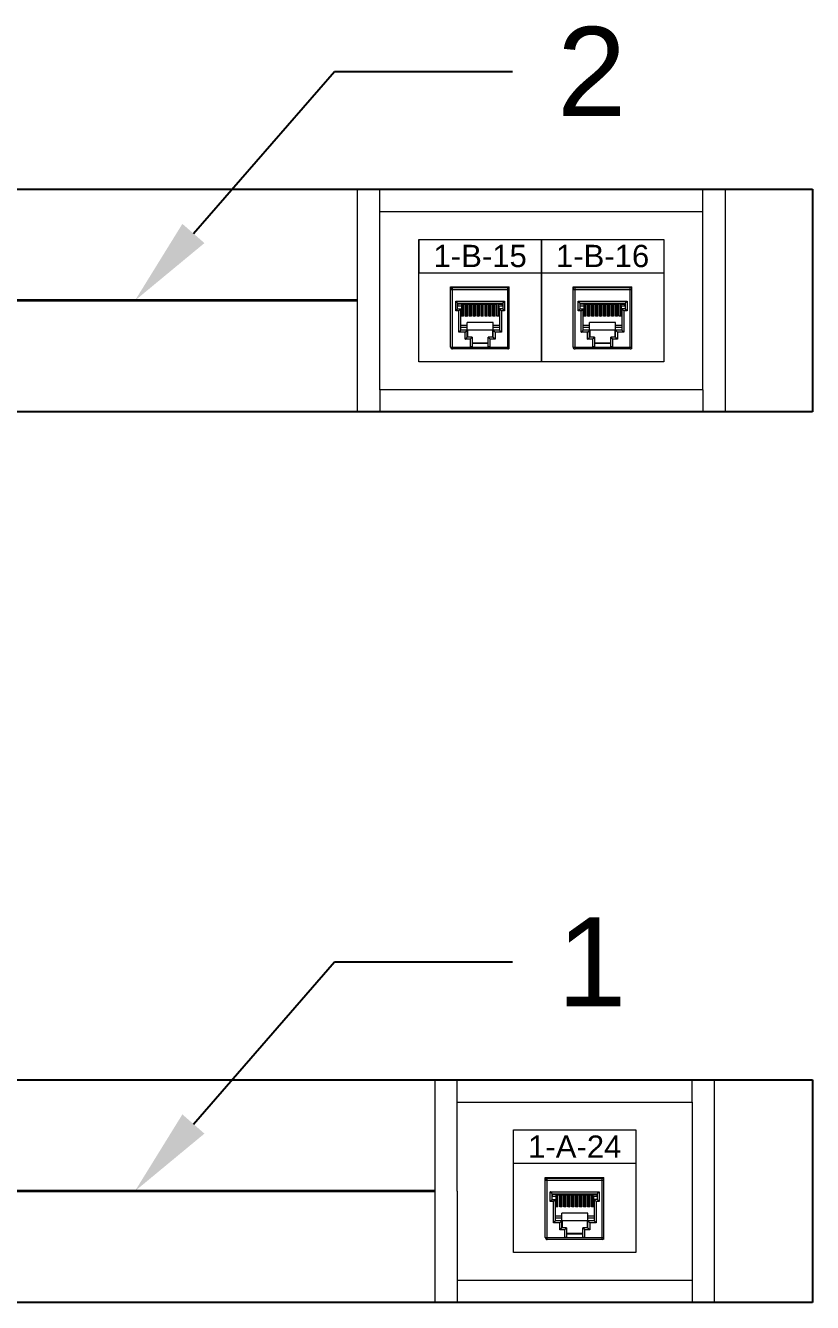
# Model space of a CAD drawing. Header units: millimetres. Extents: x 1256 to 2931, y 3298 to 3694.
# Drawn here: x 2306.7 to 2342.1, y 3450.2 to 3507.6 of the extents above; entities that cross this region are included whole.
import ezdxf
from ezdxf import colors
from ezdxf.entities.mleader import LeaderData, LeaderLine
from ezdxf.enums import TextEntityAlignment as Align
from ezdxf.math import Vec2, Vec3

# ---------------------------------------------------------------- set-up
doc = ezdxf.new("R2010")
doc.units = ezdxf.units.MM
doc.layers.get('0').update_dxf_attribs({"color": 250, "lineweight": 5})
for name, color, linetype, lineweight in [('At. Client', 1, 'Continuous', 35), ('Canales', 250, 'Continuous', 25), ('Directrius', 1, 'Continuous', 35), ('R+D+I', 1, 'Continuous', 35), ('Roseta', 250, 'Continuous', 5)]:
    doc.layers.add(name, color=color, linetype=linetype, lineweight=lineweight)
doc.styles.get("Standard").update_dxf_attribs({"font": 'Arial.ttf'})
pattern_1 = [(45, (-115.0226, -110.148788), (-0.03132663, 0.03132663), [])]
pattern_2 = [(45, (2205.8718, 3380.090486), (-0.03132663, 0.03132663), [])]
pattern_3 = [(45, (2211.3718, 3380.090486), (-0.03132663, 0.03132663), [])]

# ---------------------------------------------------------------- blocks, each defined once
blk = doc.blocks.new('Roseta 2U - Legrand Mosaic Canal')
at = {"layer": 'Roseta'}
h = blk.add_hatch(dxfattribs=at)
h.set_pattern_fill('ANSI31', color=256, scale=0.013954, style=0)
h.set_pattern_definition(pattern_1)
h.paths.add_polyline_path([(5.698, 4.873), (5.639, 4.873), (5.623, 4.872), (5.623, 4.296), (5.698, 4.296)])
h = blk.add_hatch(dxfattribs=at)
h.set_pattern_fill('ANSI31', color=256, scale=0.013954, style=0)
h.set_pattern_definition(pattern_1)
h.paths.add_polyline_path([(5.875, 4.873), (5.813, 4.873), (5.801, 4.872), (5.801, 4.296), (5.875, 4.296)])
h.paths.add_polyline_path([(6.052, 4.873), (5.977, 4.873), (5.977, 4.296), (6.052, 4.296)])
h.paths.add_polyline_path([(6.23, 4.873), (6.155, 4.873), (6.155, 4.296), (6.23, 4.296)])
h.paths.add_polyline_path([(6.406, 4.873), (6.331, 4.873), (6.331, 4.296), (6.406, 4.296)])
h.paths.add_polyline_path([(6.509, 4.296), (6.584, 4.296), (6.584, 4.873), (6.509, 4.873)])
h.paths.add_polyline_path([(6.687, 4.296), (6.762, 4.296), (6.762, 4.873), (6.687, 4.873)])
h = blk.add_hatch(dxfattribs=at)
h.set_pattern_fill('ANSI31', color=256, scale=0.013954, style=0)
h.set_pattern_definition(pattern_1)
h.paths.add_polyline_path([(6.868, 4.296), (6.942, 4.296), (6.942, 4.873), (6.938, 4.873), (6.868, 4.873)])
for p, q in [((12.56, 10), (0, 10)), ((0, 10), (0, 0)), ((1, 9), (1, 10)), ((11.56, 9), (11.56, 10)), ((12.56, 0), (12.56, 10)), ((1, 5), (1, 9)), ((1, 9), (11.56, 9)), ((11.56, 9), (11.56, 1)), ((3.53, 7.75), (9.03, 7.75)), ((3.53, 2.25), (3.53, 7.75)), ((9.03, 7.75), (9.03, 2.25)), ((3.53, 6.25), (9.03, 6.25)), ((4.954, 5.619), (7.588, 5.619)), ((1, 5), (1, 0)), ((7.518, 2.829), (5.042, 2.829)), ((9.03, 2.25), (3.53, 2.25)), ((1, 1), (11.56, 1)), ((11.56, 1), (11.56, 0)), ((0, 0), (12.56, 0))]:
    blk.add_line(p, q, dxfattribs=at)
at = {"layer": 'Roseta', "linetype": 'Continuous'}
for p, q in [((4.954, 2.916), (4.954, 5.619)), ((4.954, 5.497), (7.588, 5.497)), ((5.042, 2.829), (5.042, 5.619)), ((5.042, 5.584), (7.518, 5.584)), ((7.518, 2.829), (7.518, 5.619)), ((7.588, 2.829), (7.588, 5.619)), ((5.181, 4.972), (7.379, 4.972)), ((5.181, 4.538), (5.181, 4.972)), ((5.268, 4.884), (7.292, 4.884)), ((5.268, 4.625), (5.268, 4.884)), ((5.268, 4.884), (5.268, 4.884)), ((5.268, 4.873), (7.292, 4.873)), ((5.268, 4.833), (5.277, 4.833)), ((5.268, 4.625), (5.443, 4.625)), ((5.277, 4.756), (5.277, 4.873)), ((5.452, 4.843), (5.277, 4.843)), ((5.452, 4.756), (5.277, 4.756)), ((5.408, 3.666), (5.408, 4.625)), ((5.443, 4.756), (5.443, 4.296)), ((5.452, 4.296), (5.452, 4.873)), ((5.46, 4.873), (5.46, 4.296)), ((5.527, 4.296), (5.527, 4.833)), ((5.527, 4.833), (5.609, 4.833)), ((5.609, 4.832), (5.527, 4.832)), ((5.609, 4.296), (5.609, 4.833)), ((5.617, 4.873), (5.617, 4.296)), ((5.623, 4.873), (5.623, 4.296)), ((5.639, 4.873), (5.623, 4.872)), ((5.698, 4.873), (5.698, 4.296)), ((5.705, 4.296), (5.705, 4.833)), ((5.705, 4.833), (5.787, 4.833)), ((5.787, 4.832), (5.705, 4.832)), ((5.787, 4.296), (5.787, 4.833)), ((5.795, 4.873), (5.795, 4.296)), ((5.801, 4.873), (5.801, 4.296)), ((5.813, 4.873), (5.801, 4.872)), ((5.875, 4.873), (5.875, 4.296)), ((5.883, 4.296), (5.883, 4.833)), ((5.883, 4.833), (5.965, 4.833)), ((5.965, 4.832), (5.883, 4.832)), ((5.965, 4.296), (5.965, 4.833)), ((5.974, 4.873), (5.974, 4.296)), ((5.977, 4.873), (5.977, 4.296)), ((6.052, 4.873), (6.052, 4.296)), ((6.061, 4.296), (6.061, 4.833)), ((6.061, 4.833), (6.143, 4.833)), ((6.143, 4.832), (6.061, 4.832)), ((6.143, 4.296), (6.143, 4.833)), ((6.152, 4.873), (6.152, 4.296)), ((6.155, 4.873), (6.155, 4.296)), ((6.23, 4.873), (6.23, 4.296)), ((6.239, 4.296), (6.239, 4.833)), ((6.239, 4.833), (6.321, 4.833)), ((6.321, 4.832), (6.239, 4.832)), ((6.321, 4.296), (6.321, 4.833)), ((6.331, 4.873), (6.331, 4.296)), ((6.406, 4.873), (6.406, 4.296)), ((6.407, 4.873), (6.407, 4.296)), ((6.417, 4.296), (6.417, 4.833)), ((6.417, 4.833), (6.499, 4.833)), ((6.499, 4.832), (6.417, 4.832)), ((6.499, 4.296), (6.499, 4.833)), ((6.509, 4.873), (6.509, 4.296)), ((6.584, 4.873), (6.584, 4.296)), ((6.585, 4.873), (6.585, 4.296)), ((6.595, 4.296), (6.595, 4.833)), ((6.595, 4.833), (6.677, 4.833)), ((6.677, 4.832), (6.595, 4.832)), ((6.677, 4.296), (6.677, 4.833)), ((6.687, 4.873), (6.687, 4.296)), ((6.762, 4.873), (6.762, 4.296)), ((6.766, 4.873), (6.766, 4.296)), ((6.773, 4.296), (6.773, 4.833)), ((6.773, 4.833), (6.855, 4.833)), ((6.855, 4.832), (6.773, 4.832)), ((6.855, 4.296), (6.855, 4.833)), ((6.868, 4.873), (6.868, 4.296)), ((6.942, 4.873), (6.938, 4.873)), ((6.942, 4.873), (6.942, 4.296)), ((6.942, 4.873), (6.942, 4.873)), ((6.946, 4.873), (6.946, 4.296)), ((6.951, 4.296), (6.951, 4.833)), ((6.951, 4.833), (7.033, 4.833)), ((7.033, 4.832), (6.951, 4.832)), ((7.033, 4.296), (7.033, 4.833)), ((7.1, 4.296), (7.1, 4.873)), ((7.108, 4.296), (7.108, 4.873)), ((7.108, 4.843), (7.283, 4.843)), ((7.283, 4.756), (7.108, 4.756)), ((7.117, 4.756), (7.117, 4.296)), ((7.292, 4.625), (7.117, 4.625)), ((7.152, 4.625), (7.152, 3.666)), ((7.283, 4.756), (7.283, 4.873)), ((7.292, 4.833), (7.283, 4.833)), ((7.292, 4.884), (7.292, 4.625)), ((7.292, 4.884), (7.292, 4.884)), ((7.379, 4.972), (7.379, 4.538)), ((5.321, 4.538), (5.181, 4.538)), ((5.321, 3.579), (5.321, 4.538)), ((5.527, 4.296), (5.443, 4.296)), ((5.705, 4.296), (5.609, 4.296)), ((5.883, 4.296), (5.787, 4.296)), ((6.061, 4.296), (5.965, 4.296)), ((6.239, 4.296), (6.143, 4.296)), ((6.417, 4.296), (6.321, 4.296)), ((6.595, 4.296), (6.499, 4.296)), ((6.773, 4.296), (6.677, 4.296)), ((6.951, 4.296), (6.855, 4.296)), ((7.117, 4.296), (7.033, 4.296)), ((7.379, 4.538), (7.239, 4.538)), ((7.239, 4.538), (7.239, 3.579)), ((5.608, 3.579), (5.321, 3.579)), ((5.696, 3.875), (5.408, 3.875)), ((5.696, 3.788), (5.408, 3.788)), ((7.152, 3.666), (5.408, 3.666)), ((5.608, 3.265), (5.608, 3.579)), ((5.696, 3.352), (5.696, 4.015)), ((6.864, 4.015), (5.696, 4.015)), ((5.699, 3.666), (5.699, 3.352)), ((5.708, 3.666), (5.708, 3.352)), ((6.852, 3.352), (6.852, 3.666)), ((6.861, 3.352), (6.861, 3.666)), ((6.864, 3.352), (6.864, 4.015)), ((7.152, 3.875), (6.864, 3.875)), ((7.152, 3.788), (6.864, 3.788)), ((6.952, 3.579), (6.952, 3.265)), ((7.239, 3.579), (6.952, 3.579)), ((4.954, 2.916), (7.588, 2.916)), ((5.827, 3.265), (5.608, 3.265)), ((5.914, 3.352), (5.696, 3.352)), ((5.827, 3.265), (5.827, 2.916)), ((5.914, 3.352), (5.914, 2.941)), ((5.914, 3.108), (6.646, 3.108)), ((5.914, 3.099), (6.646, 3.099)), ((5.914, 3.09), (6.646, 3.09)), ((6.646, 2.941), (6.646, 3.352)), ((6.864, 3.352), (6.646, 3.352)), ((6.733, 2.916), (6.733, 3.265)), ((6.952, 3.265), (6.733, 3.265))]:
    blk.add_line(p, q, dxfattribs=at)
for centre, start, end in [((5.042, 5.497), 90, 180), ((7.518, 5.497), 36.23422, 90), ((5.042, 2.916), 180, 270), ((7.518, 2.916), 270, 323.26635)]:
    blk.add_arc(centre, 0.0872, start, end, dxfattribs=at)
for points, start_tangent, end_tangent in [([(5.268, 4.884), (5.265, 4.888), (5.258, 4.895), (5.248, 4.905), (5.236, 4.917), (5.223, 4.93), (5.209, 4.943), (5.195, 4.958), (5.181, 4.972)], (-0.707107, 0.707107), (-0.707107, 0.707107)), ([(5.181, 4.538), (5.195, 4.552), (5.21, 4.566), (5.224, 4.58), (5.237, 4.594), (5.249, 4.606), (5.259, 4.615), (5.266, 4.622), (5.268, 4.625)], (0.707107, 0.707107), (0.707107, 0.707107)), ([(5.321, 4.538), (5.335, 4.552), (5.349, 4.566), (5.363, 4.58), (5.376, 4.594), (5.388, 4.606), (5.398, 4.615), (5.405, 4.622), (5.408, 4.625)], (0.707107, 0.707107), (0.707107, 0.707107)), ([(7.239, 4.538), (7.225, 4.552), (7.211, 4.566), (7.197, 4.58), (7.184, 4.594), (7.172, 4.606), (7.162, 4.615), (7.155, 4.622), (7.152, 4.625)], (-0.707107, 0.707107), (-0.707107, 0.707107)), ([(7.292, 4.884), (7.295, 4.888), (7.302, 4.895), (7.312, 4.905), (7.324, 4.917), (7.337, 4.93), (7.351, 4.943), (7.365, 4.958), (7.379, 4.972)], (0.707107, 0.707107), (0.707107, 0.707107)), ([(7.379, 4.538), (7.365, 4.552), (7.35, 4.566), (7.336, 4.58), (7.323, 4.594), (7.311, 4.606), (7.301, 4.615), (7.294, 4.622), (7.292, 4.625)], (-0.707107, 0.707107), (-0.707107, 0.707107)), ([(5.321, 3.579), (5.335, 3.593), (5.349, 3.607), (5.363, 3.621), (5.376, 3.634), (5.388, 3.646), (5.398, 3.656), (5.405, 3.663), (5.408, 3.666)], (0.707107, 0.707107), (0.707107, 0.707107)), ([(5.608, 3.579), (5.623, 3.593), (5.637, 3.607), (5.651, 3.621), (5.664, 3.634), (5.676, 3.646), (5.686, 3.656), (5.693, 3.663), (5.696, 3.666)], (0.707107, 0.707107), (0.707107, 0.707107)), ([(6.952, 3.579), (6.937, 3.593), (6.923, 3.607), (6.909, 3.621), (6.896, 3.634), (6.884, 3.646), (6.874, 3.656), (6.867, 3.663), (6.864, 3.666)], (-0.707107, 0.707107), (-0.707107, 0.707107)), ([(7.239, 3.579), (7.225, 3.593), (7.211, 3.607), (7.197, 3.621), (7.184, 3.634), (7.172, 3.646), (7.162, 3.656), (7.155, 3.663), (7.152, 3.666)], (-0.707107, 0.707107), (-0.707107, 0.707107)), ([(5.608, 3.265), (5.623, 3.279), (5.637, 3.293), (5.651, 3.307), (5.664, 3.32), (5.676, 3.332), (5.686, 3.342), (5.693, 3.349), (5.696, 3.352)], (0.707107, 0.707107), (0.707107, 0.707107)), ([(5.827, 3.265), (5.841, 3.279), (5.855, 3.293), (5.869, 3.307), (5.882, 3.32), (5.894, 3.332), (5.904, 3.342), (5.911, 3.349), (5.914, 3.352)], (0.707107, 0.707107), (0.707107, 0.707107)), ([(5.914, 2.941), (5.911, 2.935), (5.902, 2.928), (5.888, 2.923), (5.87, 2.919), (5.848, 2.917), (5.827, 2.916)], (0, -1), (-1, 0)), ([(6.733, 3.265), (6.719, 3.279), (6.705, 3.293), (6.691, 3.307), (6.678, 3.32), (6.666, 3.332), (6.656, 3.342), (6.649, 3.349), (6.646, 3.352)], (-0.707107, 0.707107), (-0.707107, 0.707107)), ([(6.733, 2.916), (6.712, 2.917), (6.69, 2.919), (6.672, 2.923), (6.658, 2.928), (6.649, 2.935), (6.646, 2.941)], (-1, 0), (0, 1)), ([(6.952, 3.265), (6.937, 3.279), (6.923, 3.293), (6.909, 3.307), (6.896, 3.32), (6.884, 3.332), (6.874, 3.342), (6.867, 3.349), (6.864, 3.352)], (-0.707107, 0.707107), (-0.707107, 0.707107))]:
    blk.add_spline(points, degree=3, dxfattribs=dict(at, start_tangent=start_tangent, end_tangent=end_tangent))
at = {"flags": 4}
blk.add_attdef('1-A-01', text='', height=1, dxfattribs=at).set_placement((6.28, 7), align=Align.MIDDLE_CENTER)

msp = doc.modelspace()

# ---------------------------------------------------------------- hatches: boundary and pattern name
at = {"layer": 'Roseta'}
h = msp.add_hatch(dxfattribs=at)
h.set_pattern_fill('ANSI31', color=256, scale=0.013954, style=0)
h.set_pattern_definition(pattern_2)
h.paths.add_polyline_path([(2326.592, 3495.112), (2326.533, 3495.112), (2326.518, 3495.111), (2326.518, 3494.535), (2326.592, 3494.535)])
h = msp.add_hatch(dxfattribs=at)
h.set_pattern_fill('ANSI31', color=256, scale=0.013954, style=0)
h.set_pattern_definition(pattern_2)
h.paths.add_polyline_path([(2326.77, 3495.112), (2326.707, 3495.112), (2326.695, 3495.111), (2326.695, 3494.535), (2326.77, 3494.535)])
h.paths.add_polyline_path([(2326.946, 3495.112), (2326.871, 3495.112), (2326.871, 3494.535), (2326.946, 3494.535)])
h.paths.add_polyline_path([(2327.124, 3495.112), (2327.049, 3495.112), (2327.049, 3494.535), (2327.124, 3494.535)])
h.paths.add_polyline_path([(2327.301, 3495.112), (2327.226, 3495.112), (2327.226, 3494.535), (2327.301, 3494.535)])
h.paths.add_polyline_path([(2327.403, 3494.535), (2327.478, 3494.535), (2327.478, 3495.112), (2327.403, 3495.112)])
h.paths.add_polyline_path([(2327.582, 3494.535), (2327.656, 3494.535), (2327.656, 3495.112), (2327.582, 3495.112)])
h = msp.add_hatch(dxfattribs=at)
h.set_pattern_fill('ANSI31', color=256, scale=0.013954, style=0)
h.set_pattern_definition(pattern_2)
h.paths.add_polyline_path([(2327.762, 3494.535), (2327.837, 3494.535), (2327.837, 3495.112), (2327.832, 3495.112), (2327.762, 3495.112)])
h = msp.add_hatch(dxfattribs=at)
h.set_pattern_fill('ANSI31', color=256, scale=0.013954, style=0)
h.set_pattern_definition(pattern_3)
h.paths.add_polyline_path([(2332.092, 3495.112), (2332.033, 3495.112), (2332.018, 3495.111), (2332.018, 3494.535), (2332.092, 3494.535)])
h = msp.add_hatch(dxfattribs=at)
h.set_pattern_fill('ANSI31', color=256, scale=0.013954, style=0)
h.set_pattern_definition(pattern_3)
h.paths.add_polyline_path([(2332.27, 3495.112), (2332.207, 3495.112), (2332.195, 3495.111), (2332.195, 3494.535), (2332.27, 3494.535)])
h.paths.add_polyline_path([(2332.446, 3495.112), (2332.371, 3495.112), (2332.371, 3494.535), (2332.446, 3494.535)])
h.paths.add_polyline_path([(2332.624, 3495.112), (2332.549, 3495.112), (2332.549, 3494.535), (2332.624, 3494.535)])
h.paths.add_polyline_path([(2332.801, 3495.112), (2332.726, 3495.112), (2332.726, 3494.535), (2332.801, 3494.535)])
h.paths.add_polyline_path([(2332.903, 3494.535), (2332.978, 3494.535), (2332.978, 3495.112), (2332.903, 3495.112)])
h.paths.add_polyline_path([(2333.082, 3494.535), (2333.156, 3494.535), (2333.156, 3495.112), (2333.082, 3495.112)])
h = msp.add_hatch(dxfattribs=at)
h.set_pattern_fill('ANSI31', color=256, scale=0.013954, style=0)
h.set_pattern_definition(pattern_3)
h.paths.add_polyline_path([(2333.262, 3494.535), (2333.337, 3494.535), (2333.337, 3495.112), (2333.332, 3495.112), (2333.262, 3495.112)])

# ---------------------------------------------------------------- linework, layer by layer
at = {"layer": 'At. Client'}
msp.add_line((2321.664, 3495.239), (2301.664, 3495.239), dxfattribs=at)
at = {"layer": 'Canales'}
for p, q in [((2202.104, 3500.239), (2342.104, 3500.239)), ((2342.104, 3500.239), (2342.104, 3490.239)), ((2342.104, 3490.239), (2202.104, 3490.239)), ((2202.104, 3460.239), (2342.104, 3460.239)), ((2342.104, 3460.239), (2342.104, 3450.239)), ((2342.104, 3450.239), (2202.104, 3450.239))]:
    msp.add_line(p, q, dxfattribs=at)
at = {"layer": 'R+D+I'}
msp.add_line((2325.144, 3455.239), (2296.424, 3455.239), dxfattribs=at)
at = {"layer": 'Roseta'}
for p, q in [((2321.664, 3500.239), (2338.184, 3500.239)), ((2321.664, 3490.239), (2321.664, 3500.239)), ((2322.664, 3491.239), (2322.664, 3500.239)), ((2337.184, 3491.239), (2337.184, 3500.239)), ((2338.184, 3500.239), (2338.184, 3490.239)), ((2322.664, 3499.239), (2337.184, 3499.239)), ((2324.424, 3497.989), (2329.924, 3497.989)), ((2324.424, 3492.489), (2324.424, 3497.989)), ((2324.424, 3497.989), (2324.424, 3496.489)), ((2329.924, 3497.989), (2329.924, 3492.489)), ((2329.924, 3497.989), (2335.424, 3497.989)), ((2329.924, 3492.489), (2329.924, 3497.989)), ((2329.924, 3492.489), (2329.924, 3497.989)), ((2335.424, 3497.989), (2335.424, 3492.489)), ((2324.424, 3496.489), (2335.424, 3496.489)), ((2325.849, 3495.859), (2328.483, 3495.859)), ((2331.349, 3495.859), (2333.983, 3495.859)), ((2328.413, 3493.068), (2325.936, 3493.068)), ((2333.913, 3493.068), (2331.436, 3493.068)), ((2329.924, 3492.489), (2324.424, 3492.489)), ((2335.424, 3492.489), (2329.924, 3492.489)), ((2337.184, 3491.239), (2322.664, 3491.239)), ((2322.664, 3491.239), (2322.664, 3490.239)), ((2337.184, 3491.239), (2337.184, 3490.239)), ((2338.184, 3490.239), (2321.664, 3490.239))]:
    msp.add_line(p, q, dxfattribs=at)
at = {"layer": 'Roseta', "linetype": 'Continuous'}
for p, q in [((2325.849, 3493.155), (2325.849, 3495.859)), ((2325.936, 3493.068), (2325.936, 3495.859)), ((2325.936, 3495.824), (2328.413, 3495.824)), ((2328.413, 3493.068), (2328.413, 3495.859)), ((2328.483, 3493.068), (2328.483, 3495.859)), ((2331.349, 3493.155), (2331.349, 3495.859)), ((2331.436, 3493.068), (2331.436, 3495.859)), ((2331.436, 3495.824), (2333.913, 3495.824)), ((2333.913, 3493.068), (2333.913, 3495.859)), ((2333.983, 3493.068), (2333.983, 3495.859)), ((2325.849, 3495.736), (2328.483, 3495.736)), ((2331.349, 3495.736), (2333.983, 3495.736)), ((2326.076, 3495.211), (2328.273, 3495.211)), ((2326.076, 3494.777), (2326.076, 3495.211)), ((2326.215, 3494.777), (2326.076, 3494.777)), ((2326.163, 3495.124), (2328.186, 3495.124)), ((2326.163, 3494.864), (2326.163, 3495.124)), ((2326.163, 3495.124), (2326.163, 3495.124)), ((2326.163, 3495.112), (2328.186, 3495.112)), ((2326.163, 3495.072), (2326.171, 3495.072)), ((2326.163, 3494.864), (2326.337, 3494.864)), ((2326.171, 3494.995), (2326.171, 3495.112)), ((2326.346, 3495.082), (2326.171, 3495.082)), ((2326.346, 3494.995), (2326.171, 3494.995)), ((2326.215, 3493.818), (2326.215, 3494.777)), ((2326.302, 3493.905), (2326.302, 3494.864)), ((2326.337, 3494.995), (2326.337, 3494.535)), ((2326.346, 3494.535), (2326.346, 3495.112)), ((2326.355, 3495.112), (2326.355, 3494.535)), ((2326.422, 3494.535), (2326.422, 3495.073)), ((2326.422, 3495.073), (2326.504, 3495.073)), ((2326.504, 3495.072), (2326.422, 3495.072)), ((2326.504, 3494.535), (2326.504, 3495.073)), ((2326.511, 3495.112), (2326.511, 3494.535)), ((2326.518, 3495.112), (2326.518, 3494.535)), ((2326.533, 3495.112), (2326.518, 3495.111)), ((2326.592, 3495.112), (2326.592, 3494.535)), ((2326.6, 3494.535), (2326.6, 3495.073)), ((2326.6, 3495.073), (2326.682, 3495.073)), ((2326.682, 3495.072), (2326.6, 3495.072)), ((2326.682, 3494.535), (2326.682, 3495.073)), ((2326.69, 3495.112), (2326.69, 3494.535)), ((2326.695, 3495.112), (2326.695, 3494.535)), ((2326.707, 3495.112), (2326.695, 3495.111)), ((2326.77, 3495.112), (2326.77, 3494.535)), ((2326.778, 3494.535), (2326.778, 3495.073)), ((2326.778, 3495.073), (2326.86, 3495.073)), ((2326.86, 3495.072), (2326.778, 3495.072)), ((2326.86, 3494.535), (2326.86, 3495.073)), ((2326.869, 3495.112), (2326.869, 3494.535)), ((2326.871, 3495.112), (2326.871, 3494.535)), ((2326.946, 3495.112), (2326.946, 3494.535)), ((2326.956, 3494.535), (2326.956, 3495.073)), ((2326.956, 3495.073), (2327.037, 3495.073)), ((2327.037, 3495.072), (2326.956, 3495.072)), ((2327.037, 3494.535), (2327.037, 3495.073)), ((2327.047, 3495.112), (2327.047, 3494.535)), ((2327.049, 3495.112), (2327.049, 3494.535)), ((2327.124, 3495.112), (2327.124, 3494.535)), ((2327.133, 3494.535), (2327.133, 3495.073)), ((2327.133, 3495.073), (2327.215, 3495.073)), ((2327.215, 3495.072), (2327.133, 3495.072)), ((2327.215, 3494.535), (2327.215, 3495.073)), ((2327.226, 3495.112), (2327.226, 3494.535)), ((2327.301, 3495.112), (2327.301, 3494.535)), ((2327.301, 3495.112), (2327.301, 3494.535)), ((2327.311, 3494.535), (2327.311, 3495.073)), ((2327.311, 3495.073), (2327.393, 3495.073)), ((2327.393, 3495.072), (2327.311, 3495.072)), ((2327.393, 3494.535), (2327.393, 3495.073)), ((2327.403, 3495.112), (2327.403, 3494.535)), ((2327.478, 3495.112), (2327.478, 3494.535)), ((2327.479, 3495.112), (2327.479, 3494.535)), ((2327.489, 3494.535), (2327.489, 3495.073)), ((2327.489, 3495.073), (2327.571, 3495.073)), ((2327.571, 3495.072), (2327.489, 3495.072)), ((2327.571, 3494.535), (2327.571, 3495.073)), ((2327.582, 3495.112), (2327.582, 3494.535)), ((2327.656, 3495.112), (2327.656, 3494.535)), ((2327.66, 3495.112), (2327.66, 3494.535)), ((2327.667, 3494.535), (2327.667, 3495.073)), ((2327.667, 3495.073), (2327.749, 3495.073)), ((2327.749, 3495.072), (2327.667, 3495.072)), ((2327.749, 3494.535), (2327.749, 3495.073)), ((2327.762, 3495.112), (2327.762, 3494.535)), ((2327.837, 3495.112), (2327.832, 3495.112)), ((2327.837, 3495.113), (2327.837, 3495.112)), ((2327.837, 3495.112), (2327.837, 3494.535)), ((2327.841, 3495.112), (2327.841, 3494.535)), ((2327.845, 3494.535), (2327.845, 3495.073)), ((2327.845, 3495.073), (2327.927, 3495.073)), ((2327.927, 3495.072), (2327.845, 3495.072)), ((2327.927, 3494.535), (2327.927, 3495.073)), ((2327.994, 3494.535), (2327.994, 3495.112)), ((2328.003, 3494.535), (2328.003, 3495.112)), ((2328.003, 3495.082), (2328.177, 3495.082)), ((2328.177, 3494.995), (2328.003, 3494.995)), ((2328.012, 3494.995), (2328.012, 3494.535)), ((2328.186, 3494.864), (2328.012, 3494.864)), ((2328.046, 3494.864), (2328.046, 3493.905)), ((2328.273, 3494.777), (2328.134, 3494.777)), ((2328.134, 3494.777), (2328.134, 3493.818)), ((2328.177, 3494.995), (2328.177, 3495.112)), ((2328.186, 3495.072), (2328.177, 3495.072)), ((2328.186, 3495.124), (2328.186, 3494.864)), ((2328.186, 3495.124), (2328.186, 3495.124)), ((2328.273, 3495.211), (2328.273, 3494.777)), ((2331.576, 3495.211), (2333.773, 3495.211)), ((2331.576, 3494.777), (2331.576, 3495.211)), ((2331.715, 3494.777), (2331.576, 3494.777)), ((2331.663, 3495.124), (2333.686, 3495.124)), ((2331.663, 3494.864), (2331.663, 3495.124)), ((2331.663, 3495.124), (2331.663, 3495.124)), ((2331.663, 3495.112), (2333.686, 3495.112)), ((2331.663, 3495.072), (2331.671, 3495.072)), ((2331.663, 3494.864), (2331.837, 3494.864)), ((2331.671, 3494.995), (2331.671, 3495.112)), ((2331.846, 3495.082), (2331.671, 3495.082)), ((2331.846, 3494.995), (2331.671, 3494.995)), ((2331.715, 3493.818), (2331.715, 3494.777)), ((2331.802, 3493.905), (2331.802, 3494.864)), ((2331.837, 3494.995), (2331.837, 3494.535)), ((2331.846, 3494.535), (2331.846, 3495.112)), ((2331.855, 3495.112), (2331.855, 3494.535)), ((2331.922, 3494.535), (2331.922, 3495.073)), ((2331.922, 3495.073), (2332.004, 3495.073)), ((2332.004, 3495.072), (2331.922, 3495.072)), ((2332.004, 3494.535), (2332.004, 3495.073)), ((2332.011, 3495.112), (2332.011, 3494.535)), ((2332.018, 3495.112), (2332.018, 3494.535)), ((2332.033, 3495.112), (2332.018, 3495.111)), ((2332.092, 3495.112), (2332.092, 3494.535)), ((2332.1, 3494.535), (2332.1, 3495.073)), ((2332.1, 3495.073), (2332.182, 3495.073)), ((2332.182, 3495.072), (2332.1, 3495.072)), ((2332.182, 3494.535), (2332.182, 3495.073)), ((2332.19, 3495.112), (2332.19, 3494.535)), ((2332.195, 3495.112), (2332.195, 3494.535)), ((2332.207, 3495.112), (2332.195, 3495.111)), ((2332.27, 3495.112), (2332.27, 3494.535)), ((2332.278, 3494.535), (2332.278, 3495.073)), ((2332.278, 3495.073), (2332.36, 3495.073)), ((2332.36, 3495.072), (2332.278, 3495.072)), ((2332.36, 3494.535), (2332.36, 3495.073)), ((2332.369, 3495.112), (2332.369, 3494.535)), ((2332.371, 3495.112), (2332.371, 3494.535)), ((2332.446, 3495.112), (2332.446, 3494.535)), ((2332.456, 3494.535), (2332.456, 3495.073)), ((2332.456, 3495.073), (2332.537, 3495.073)), ((2332.537, 3495.072), (2332.456, 3495.072)), ((2332.537, 3494.535), (2332.537, 3495.073)), ((2332.547, 3495.112), (2332.547, 3494.535)), ((2332.549, 3495.112), (2332.549, 3494.535)), ((2332.624, 3495.112), (2332.624, 3494.535)), ((2332.633, 3494.535), (2332.633, 3495.073)), ((2332.633, 3495.073), (2332.715, 3495.073)), ((2332.715, 3495.072), (2332.633, 3495.072)), ((2332.715, 3494.535), (2332.715, 3495.073)), ((2332.726, 3495.112), (2332.726, 3494.535)), ((2332.801, 3495.112), (2332.801, 3494.535)), ((2332.801, 3495.112), (2332.801, 3494.535)), ((2332.811, 3494.535), (2332.811, 3495.073)), ((2332.811, 3495.073), (2332.893, 3495.073)), ((2332.893, 3495.072), (2332.811, 3495.072)), ((2332.893, 3494.535), (2332.893, 3495.073)), ((2332.903, 3495.112), (2332.903, 3494.535)), ((2332.978, 3495.112), (2332.978, 3494.535)), ((2332.979, 3495.112), (2332.979, 3494.535)), ((2332.989, 3494.535), (2332.989, 3495.073)), ((2332.989, 3495.073), (2333.071, 3495.073)), ((2333.071, 3495.072), (2332.989, 3495.072)), ((2333.071, 3494.535), (2333.071, 3495.073)), ((2333.082, 3495.112), (2333.082, 3494.535)), ((2333.156, 3495.112), (2333.156, 3494.535)), ((2333.16, 3495.112), (2333.16, 3494.535)), ((2333.167, 3494.535), (2333.167, 3495.073)), ((2333.167, 3495.073), (2333.249, 3495.073)), ((2333.249, 3495.072), (2333.167, 3495.072)), ((2333.249, 3494.535), (2333.249, 3495.073)), ((2333.262, 3495.112), (2333.262, 3494.535)), ((2333.337, 3495.112), (2333.332, 3495.112)), ((2333.337, 3495.113), (2333.337, 3495.112)), ((2333.337, 3495.112), (2333.337, 3494.535)), ((2333.341, 3495.112), (2333.341, 3494.535)), ((2333.345, 3494.535), (2333.345, 3495.073)), ((2333.345, 3495.073), (2333.427, 3495.073)), ((2333.427, 3495.072), (2333.345, 3495.072)), ((2333.427, 3494.535), (2333.427, 3495.073)), ((2333.494, 3494.535), (2333.494, 3495.112)), ((2333.503, 3494.535), (2333.503, 3495.112)), ((2333.503, 3495.082), (2333.677, 3495.082)), ((2333.677, 3494.995), (2333.503, 3494.995)), ((2333.512, 3494.995), (2333.512, 3494.535)), ((2333.686, 3494.864), (2333.512, 3494.864)), ((2333.546, 3494.864), (2333.546, 3493.905)), ((2333.773, 3494.777), (2333.634, 3494.777)), ((2333.634, 3494.777), (2333.634, 3493.818)), ((2333.677, 3494.995), (2333.677, 3495.112)), ((2333.686, 3495.072), (2333.677, 3495.072)), ((2333.686, 3495.124), (2333.686, 3494.864)), ((2333.686, 3495.124), (2333.686, 3495.124)), ((2333.773, 3495.211), (2333.773, 3494.777)), ((2326.59, 3494.114), (2326.302, 3494.114)), ((2326.422, 3494.535), (2326.337, 3494.535)), ((2326.6, 3494.535), (2326.504, 3494.535)), ((2326.59, 3493.591), (2326.59, 3494.254)), ((2327.759, 3494.254), (2326.59, 3494.254)), ((2326.778, 3494.535), (2326.682, 3494.535)), ((2326.956, 3494.535), (2326.86, 3494.535)), ((2327.133, 3494.535), (2327.037, 3494.535)), ((2327.311, 3494.535), (2327.215, 3494.535)), ((2327.489, 3494.535), (2327.393, 3494.535)), ((2327.667, 3494.535), (2327.571, 3494.535)), ((2327.845, 3494.535), (2327.749, 3494.535)), ((2327.759, 3493.591), (2327.759, 3494.254)), ((2328.046, 3494.114), (2327.759, 3494.114)), ((2328.012, 3494.535), (2327.927, 3494.535)), ((2332.09, 3494.114), (2331.802, 3494.114)), ((2331.922, 3494.535), (2331.837, 3494.535)), ((2332.1, 3494.535), (2332.004, 3494.535)), ((2332.09, 3493.591), (2332.09, 3494.254)), ((2333.259, 3494.254), (2332.09, 3494.254)), ((2332.278, 3494.535), (2332.182, 3494.535)), ((2332.456, 3494.535), (2332.36, 3494.535)), ((2332.633, 3494.535), (2332.537, 3494.535)), ((2332.811, 3494.535), (2332.715, 3494.535)), ((2332.989, 3494.535), (2332.893, 3494.535)), ((2333.167, 3494.535), (2333.071, 3494.535)), ((2333.345, 3494.535), (2333.249, 3494.535)), ((2333.259, 3493.591), (2333.259, 3494.254)), ((2333.546, 3494.114), (2333.259, 3494.114)), ((2333.512, 3494.535), (2333.427, 3494.535)), ((2326.503, 3493.818), (2326.215, 3493.818)), ((2326.59, 3494.027), (2326.302, 3494.027)), ((2328.046, 3493.905), (2326.302, 3493.905)), ((2326.503, 3493.504), (2326.503, 3493.818)), ((2326.808, 3493.591), (2326.59, 3493.591)), ((2326.594, 3493.905), (2326.594, 3493.591)), ((2326.602, 3493.905), (2326.602, 3493.591)), ((2326.808, 3493.591), (2326.808, 3493.181)), ((2327.541, 3493.181), (2327.541, 3493.591)), ((2327.759, 3493.591), (2327.541, 3493.591)), ((2327.747, 3493.591), (2327.747, 3493.905)), ((2327.755, 3493.591), (2327.755, 3493.905)), ((2328.046, 3494.027), (2327.759, 3494.027)), ((2327.846, 3493.818), (2327.846, 3493.504)), ((2328.134, 3493.818), (2327.846, 3493.818)), ((2332.003, 3493.818), (2331.715, 3493.818)), ((2332.09, 3494.027), (2331.802, 3494.027)), ((2333.546, 3493.905), (2331.802, 3493.905)), ((2332.003, 3493.504), (2332.003, 3493.818)), ((2332.308, 3493.591), (2332.09, 3493.591)), ((2332.094, 3493.905), (2332.094, 3493.591)), ((2332.102, 3493.905), (2332.102, 3493.591)), ((2332.308, 3493.591), (2332.308, 3493.181)), ((2333.041, 3493.181), (2333.041, 3493.591)), ((2333.259, 3493.591), (2333.041, 3493.591)), ((2333.247, 3493.591), (2333.247, 3493.905)), ((2333.255, 3493.591), (2333.255, 3493.905)), ((2333.546, 3494.027), (2333.259, 3494.027)), ((2333.346, 3493.818), (2333.346, 3493.504)), ((2333.634, 3493.818), (2333.346, 3493.818)), ((2325.849, 3493.155), (2328.483, 3493.155)), ((2326.721, 3493.504), (2326.503, 3493.504)), ((2326.721, 3493.504), (2326.721, 3493.155)), ((2326.808, 3493.347), (2327.541, 3493.347)), ((2326.808, 3493.338), (2327.541, 3493.338)), ((2326.808, 3493.329), (2327.541, 3493.329)), ((2327.628, 3493.155), (2327.628, 3493.504)), ((2327.846, 3493.504), (2327.628, 3493.504)), ((2331.349, 3493.155), (2333.983, 3493.155)), ((2332.221, 3493.504), (2332.003, 3493.504)), ((2332.221, 3493.504), (2332.221, 3493.155)), ((2332.308, 3493.347), (2333.041, 3493.347)), ((2332.308, 3493.338), (2333.041, 3493.338)), ((2332.308, 3493.329), (2333.041, 3493.329)), ((2333.128, 3493.155), (2333.128, 3493.504)), ((2333.346, 3493.504), (2333.128, 3493.504))]:
    msp.add_line(p, q, dxfattribs=at)
for centre, start, end in [((2325.936, 3495.736), 90, 180), ((2328.413, 3495.736), 36.23422, 90), ((2331.436, 3495.736), 90, 180), ((2333.913, 3495.736), 36.23422, 90), ((2325.936, 3493.155), 180, 270), ((2328.413, 3493.155), 270, 323.26635), ((2331.436, 3493.155), 180, 270), ((2333.913, 3493.155), 270, 323.26635)]:
    msp.add_arc(centre, 0.0872, start, end, dxfattribs=at)
for points, start_tangent, end_tangent in [([(2326.163, 3495.124), (2326.16, 3495.127), (2326.152, 3495.134), (2326.142, 3495.144), (2326.131, 3495.156), (2326.118, 3495.169), (2326.104, 3495.183), (2326.09, 3495.197), (2326.076, 3495.211)], (-0.707107, 0.707107), (-0.707107, 0.707107)), ([(2326.076, 3494.777), (2326.09, 3494.791), (2326.104, 3494.806), (2326.118, 3494.82), (2326.131, 3494.833), (2326.143, 3494.845), (2326.153, 3494.855), (2326.16, 3494.862), (2326.163, 3494.864)], (0.707107, 0.707107), (0.707107, 0.707107)), ([(2326.215, 3494.777), (2326.229, 3494.791), (2326.244, 3494.806), (2326.258, 3494.82), (2326.271, 3494.833), (2326.283, 3494.845), (2326.293, 3494.855), (2326.3, 3494.862), (2326.302, 3494.864)], (0.707107, 0.707107), (0.707107, 0.707107)), ([(2328.134, 3494.777), (2328.12, 3494.791), (2328.105, 3494.806), (2328.091, 3494.82), (2328.078, 3494.833), (2328.066, 3494.845), (2328.056, 3494.855), (2328.049, 3494.862), (2328.046, 3494.864)], (-0.707107, 0.707107), (-0.707107, 0.707107)), ([(2328.186, 3495.124), (2328.189, 3495.127), (2328.196, 3495.134), (2328.206, 3495.144), (2328.218, 3495.156), (2328.231, 3495.169), (2328.245, 3495.183), (2328.259, 3495.197), (2328.273, 3495.211)], (0.707107, 0.707107), (0.707107, 0.707107)), ([(2328.273, 3494.777), (2328.259, 3494.791), (2328.245, 3494.806), (2328.231, 3494.82), (2328.217, 3494.833), (2328.206, 3494.845), (2328.196, 3494.855), (2328.189, 3494.862), (2328.186, 3494.864)], (-0.707107, 0.707107), (-0.707107, 0.707107)), ([(2331.663, 3495.124), (2331.66, 3495.127), (2331.652, 3495.134), (2331.642, 3495.144), (2331.631, 3495.156), (2331.618, 3495.169), (2331.604, 3495.183), (2331.59, 3495.197), (2331.576, 3495.211)], (-0.707107, 0.707107), (-0.707107, 0.707107)), ([(2331.576, 3494.777), (2331.59, 3494.791), (2331.604, 3494.806), (2331.618, 3494.82), (2331.631, 3494.833), (2331.643, 3494.845), (2331.653, 3494.855), (2331.66, 3494.862), (2331.663, 3494.864)], (0.707107, 0.707107), (0.707107, 0.707107)), ([(2331.715, 3494.777), (2331.729, 3494.791), (2331.744, 3494.806), (2331.758, 3494.82), (2331.771, 3494.833), (2331.783, 3494.845), (2331.793, 3494.855), (2331.8, 3494.862), (2331.802, 3494.864)], (0.707107, 0.707107), (0.707107, 0.707107)), ([(2333.634, 3494.777), (2333.62, 3494.791), (2333.605, 3494.806), (2333.591, 3494.82), (2333.578, 3494.833), (2333.566, 3494.845), (2333.556, 3494.855), (2333.549, 3494.862), (2333.546, 3494.864)], (-0.707107, 0.707107), (-0.707107, 0.707107)), ([(2333.686, 3495.124), (2333.689, 3495.127), (2333.696, 3495.134), (2333.706, 3495.144), (2333.718, 3495.156), (2333.731, 3495.169), (2333.745, 3495.183), (2333.759, 3495.197), (2333.773, 3495.211)], (0.707107, 0.707107), (0.707107, 0.707107)), ([(2333.773, 3494.777), (2333.759, 3494.791), (2333.745, 3494.806), (2333.731, 3494.82), (2333.717, 3494.833), (2333.706, 3494.845), (2333.696, 3494.855), (2333.689, 3494.862), (2333.686, 3494.864)], (-0.707107, 0.707107), (-0.707107, 0.707107)), ([(2326.215, 3493.818), (2326.229, 3493.832), (2326.244, 3493.846), (2326.258, 3493.86), (2326.271, 3493.874), (2326.283, 3493.885), (2326.293, 3493.895), (2326.3, 3493.902), (2326.302, 3493.905)], (0.707107, 0.707107), (0.707107, 0.707107)), ([(2326.503, 3493.818), (2326.517, 3493.832), (2326.531, 3493.846), (2326.545, 3493.86), (2326.559, 3493.874), (2326.571, 3493.885), (2326.58, 3493.895), (2326.587, 3493.902), (2326.59, 3493.905)], (0.707107, 0.707107), (0.707107, 0.707107)), ([(2326.503, 3493.504), (2326.517, 3493.518), (2326.531, 3493.532), (2326.545, 3493.546), (2326.559, 3493.56), (2326.571, 3493.572), (2326.58, 3493.581), (2326.587, 3493.588), (2326.59, 3493.591)], (0.707107, 0.707107), (0.707107, 0.707107)), ([(2326.721, 3493.504), (2326.735, 3493.518), (2326.749, 3493.532), (2326.763, 3493.546), (2326.777, 3493.56), (2326.789, 3493.572), (2326.798, 3493.581), (2326.805, 3493.588), (2326.808, 3493.591)], (0.707107, 0.707107), (0.707107, 0.707107)), ([(2327.628, 3493.504), (2327.614, 3493.518), (2327.599, 3493.532), (2327.585, 3493.546), (2327.572, 3493.56), (2327.56, 3493.572), (2327.55, 3493.581), (2327.543, 3493.588), (2327.541, 3493.591)], (-0.707107, 0.707107), (-0.707107, 0.707107)), ([(2327.846, 3493.818), (2327.832, 3493.832), (2327.817, 3493.846), (2327.803, 3493.86), (2327.79, 3493.874), (2327.778, 3493.885), (2327.768, 3493.895), (2327.761, 3493.902), (2327.759, 3493.905)], (-0.707107, 0.707107), (-0.707107, 0.707107)), ([(2327.846, 3493.504), (2327.832, 3493.518), (2327.817, 3493.532), (2327.803, 3493.546), (2327.79, 3493.56), (2327.778, 3493.572), (2327.768, 3493.581), (2327.761, 3493.588), (2327.759, 3493.591)], (-0.707107, 0.707107), (-0.707107, 0.707107)), ([(2328.134, 3493.818), (2328.12, 3493.832), (2328.105, 3493.846), (2328.091, 3493.86), (2328.078, 3493.874), (2328.066, 3493.885), (2328.056, 3493.895), (2328.049, 3493.902), (2328.046, 3493.905)], (-0.707107, 0.707107), (-0.707107, 0.707107)), ([(2331.715, 3493.818), (2331.729, 3493.832), (2331.744, 3493.846), (2331.758, 3493.86), (2331.771, 3493.874), (2331.783, 3493.885), (2331.793, 3493.895), (2331.8, 3493.902), (2331.802, 3493.905)], (0.707107, 0.707107), (0.707107, 0.707107)), ([(2332.003, 3493.818), (2332.017, 3493.832), (2332.031, 3493.846), (2332.045, 3493.86), (2332.059, 3493.874), (2332.071, 3493.885), (2332.08, 3493.895), (2332.087, 3493.902), (2332.09, 3493.905)], (0.707107, 0.707107), (0.707107, 0.707107)), ([(2332.003, 3493.504), (2332.017, 3493.518), (2332.031, 3493.532), (2332.045, 3493.546), (2332.059, 3493.56), (2332.071, 3493.572), (2332.08, 3493.581), (2332.087, 3493.588), (2332.09, 3493.591)], (0.707107, 0.707107), (0.707107, 0.707107)), ([(2332.221, 3493.504), (2332.235, 3493.518), (2332.249, 3493.532), (2332.263, 3493.546), (2332.277, 3493.56), (2332.289, 3493.572), (2332.298, 3493.581), (2332.305, 3493.588), (2332.308, 3493.591)], (0.707107, 0.707107), (0.707107, 0.707107)), ([(2333.128, 3493.504), (2333.114, 3493.518), (2333.099, 3493.532), (2333.085, 3493.546), (2333.072, 3493.56), (2333.06, 3493.572), (2333.05, 3493.581), (2333.043, 3493.588), (2333.041, 3493.591)], (-0.707107, 0.707107), (-0.707107, 0.707107)), ([(2333.346, 3493.818), (2333.332, 3493.832), (2333.317, 3493.846), (2333.303, 3493.86), (2333.29, 3493.874), (2333.278, 3493.885), (2333.268, 3493.895), (2333.261, 3493.902), (2333.259, 3493.905)], (-0.707107, 0.707107), (-0.707107, 0.707107)), ([(2333.346, 3493.504), (2333.332, 3493.518), (2333.317, 3493.532), (2333.303, 3493.546), (2333.29, 3493.56), (2333.278, 3493.572), (2333.268, 3493.581), (2333.261, 3493.588), (2333.259, 3493.591)], (-0.707107, 0.707107), (-0.707107, 0.707107)), ([(2333.634, 3493.818), (2333.62, 3493.832), (2333.605, 3493.846), (2333.591, 3493.86), (2333.578, 3493.874), (2333.566, 3493.885), (2333.556, 3493.895), (2333.549, 3493.902), (2333.546, 3493.905)], (-0.707107, 0.707107), (-0.707107, 0.707107)), ([(2326.808, 3493.181), (2326.805, 3493.174), (2326.796, 3493.168), (2326.782, 3493.162), (2326.764, 3493.158), (2326.743, 3493.156), (2326.721, 3493.155)], (0, -1), (-1, 0)), ([(2327.628, 3493.155), (2327.606, 3493.156), (2327.585, 3493.158), (2327.567, 3493.162), (2327.553, 3493.168), (2327.544, 3493.174), (2327.541, 3493.181)], (-1, 0), (0, 1)), ([(2332.308, 3493.181), (2332.305, 3493.174), (2332.296, 3493.168), (2332.282, 3493.162), (2332.264, 3493.158), (2332.243, 3493.156), (2332.221, 3493.155)], (0, -1), (-1, 0)), ([(2333.128, 3493.155), (2333.106, 3493.156), (2333.085, 3493.158), (2333.067, 3493.162), (2333.053, 3493.168), (2333.044, 3493.174), (2333.041, 3493.181)], (-1, 0), (0, 1))]:
    msp.add_spline(points, degree=3, dxfattribs=dict(at, start_tangent=start_tangent, end_tangent=end_tangent))

# ---------------------------------------------------------------- block references
at = {"layer": 'Roseta'}
ref = msp.add_blockref('Roseta 2U - Legrand Mosaic Canal', (2325.144, 3450.239), dxfattribs=at)
ref.add_attrib('1-A-01', '1-A-24', dxfattribs={"layer": '0', "height": 1}).set_placement((2331.424, 3457.239), align=Align.MIDDLE_CENTER)

# ---------------------------------------------------------------- texts
at = {"layer": 'Roseta', "char_height": 1, "attachment_point": 5}
for s, insert in [('1-B-15', (2327.174, 3497.238)), ('1-B-16', (2332.674, 3497.238))]:
    msp.add_mtext_dynamic_manual_height_columns(s, width=5.5, gutter_width=12.5, heights=[1.5], dxfattribs=dict(at, insert=insert))

# ---------------------------------------------------------------- leaders
at = {"layer": 'Directrius'}
ml = msp.add_multileader_mtext('Standard', dxfattribs=at)
ml.set_content('2', color=256)
ml.set_leader_properties()
ml.build(insert=Vec2(0, 0))
ctx = ml.context
ctx.base_point, ctx.plane_origin = Vec3(2328.633, 3505.535), Vec3(2311.664, 3495.239)
notes = []
notes.append((ctx, [(0, (1, 1, 0), (2320.633, 3505.535), (1, 0), 8, [(0, [(2311.664, 3495.239)], 0, [])])]))
ctx.mtext.insert, ctx.mtext.flow_direction = Vec3(2330.633, 3507.535), 5
ml = msp.add_multileader_mtext('Standard', dxfattribs=at)
ml.set_content('1', color=256)
ml.set_leader_properties()
ml.build(insert=Vec2(0, 0))
ctx = ml.context
ctx.base_point, ctx.plane_origin = Vec3(2328.633, 3465.535), Vec3(2311.664, 3455.239)
notes.append((ctx, [(0, (1, 1, 0), (2320.633, 3465.535), (1, 0), 8, [(0, [(2311.664, 3455.239)], 0, [])])]))
ctx.mtext.insert, ctx.mtext.flow_direction = Vec3(2330.633, 3467.535), 5
for ctx, leaders in notes:
    for number, flags, end, landing, length, lines in leaders:
        leader = LeaderData()
        leader.index, (leader.has_last_leader_line, leader.has_dogleg_vector, leader.attachment_direction) = number, flags
        leader.last_leader_point, leader.dogleg_vector, leader.dogleg_length = Vec3(end), Vec3(landing), length
        for number, points, colour, breaks in lines:
            line = LeaderLine()
            line.index, line.vertices, line.color, line.breaks = number, Vec3.list(points), colors.encode_raw_color(colour), breaks
            leader.lines.append(line)
        ctx.leaders.append(leader)

doc.saveas('drawing.dxf')
